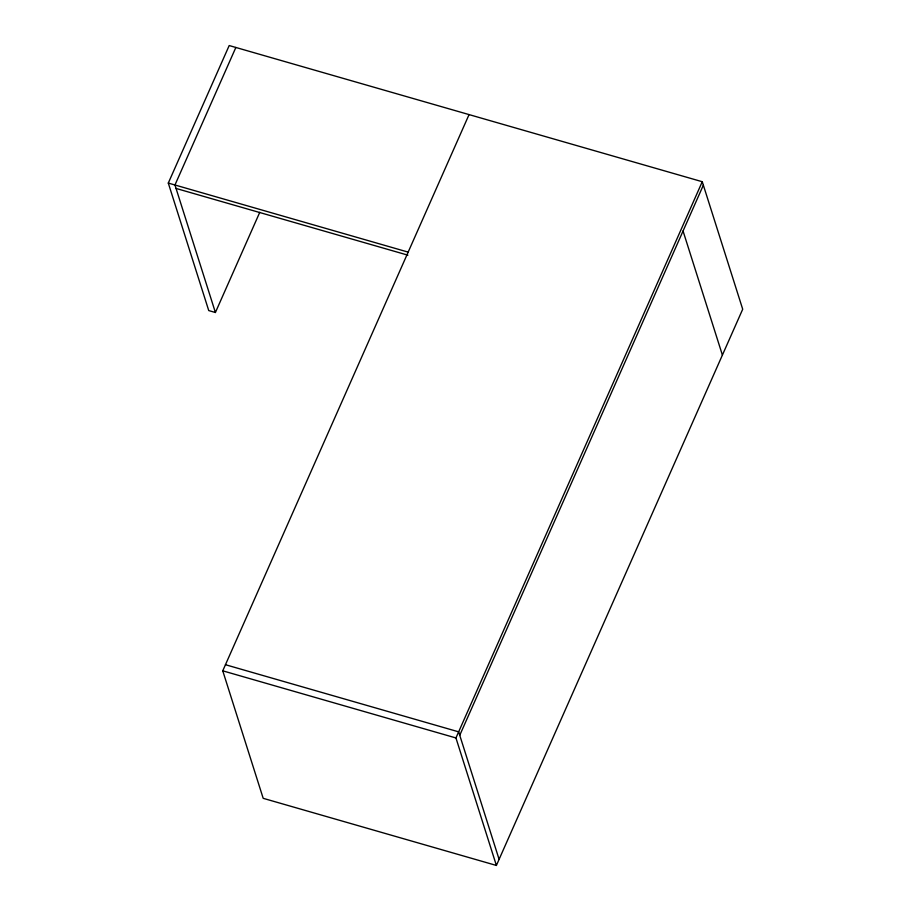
<?xml version="1.0" encoding="UTF-8"?>
<svg xmlns="http://www.w3.org/2000/svg" width="911" height="911" viewBox="0 0 911 911"><rect width="100%" height="100%" fill="white"/><g stroke="black" fill="none" stroke-linecap="round" stroke-linejoin="round"><path stroke-width="1.37" d="M259.772 212.309L215.406 312.496L208.744 310.583L168.296 183.077L229.196 45.55L702.256 181.722L742.704 309.216L496.393 865.45L263.188 798.321L222.751 670.826L469.063 114.592M235.858 47.463L174.958 185.001L215.406 312.496M496.393 865.45L455.944 737.956L702.256 181.722M459.748 735.291L703.349 185.161M168.296 183.077L408.162 252.119M176.051 188.44L407.889 255.171M225.45 664.711L458.654 731.84L499.091 859.335M222.751 670.826L455.944 737.956M683.056 231.007L722.4 355.062"/></g></svg>
